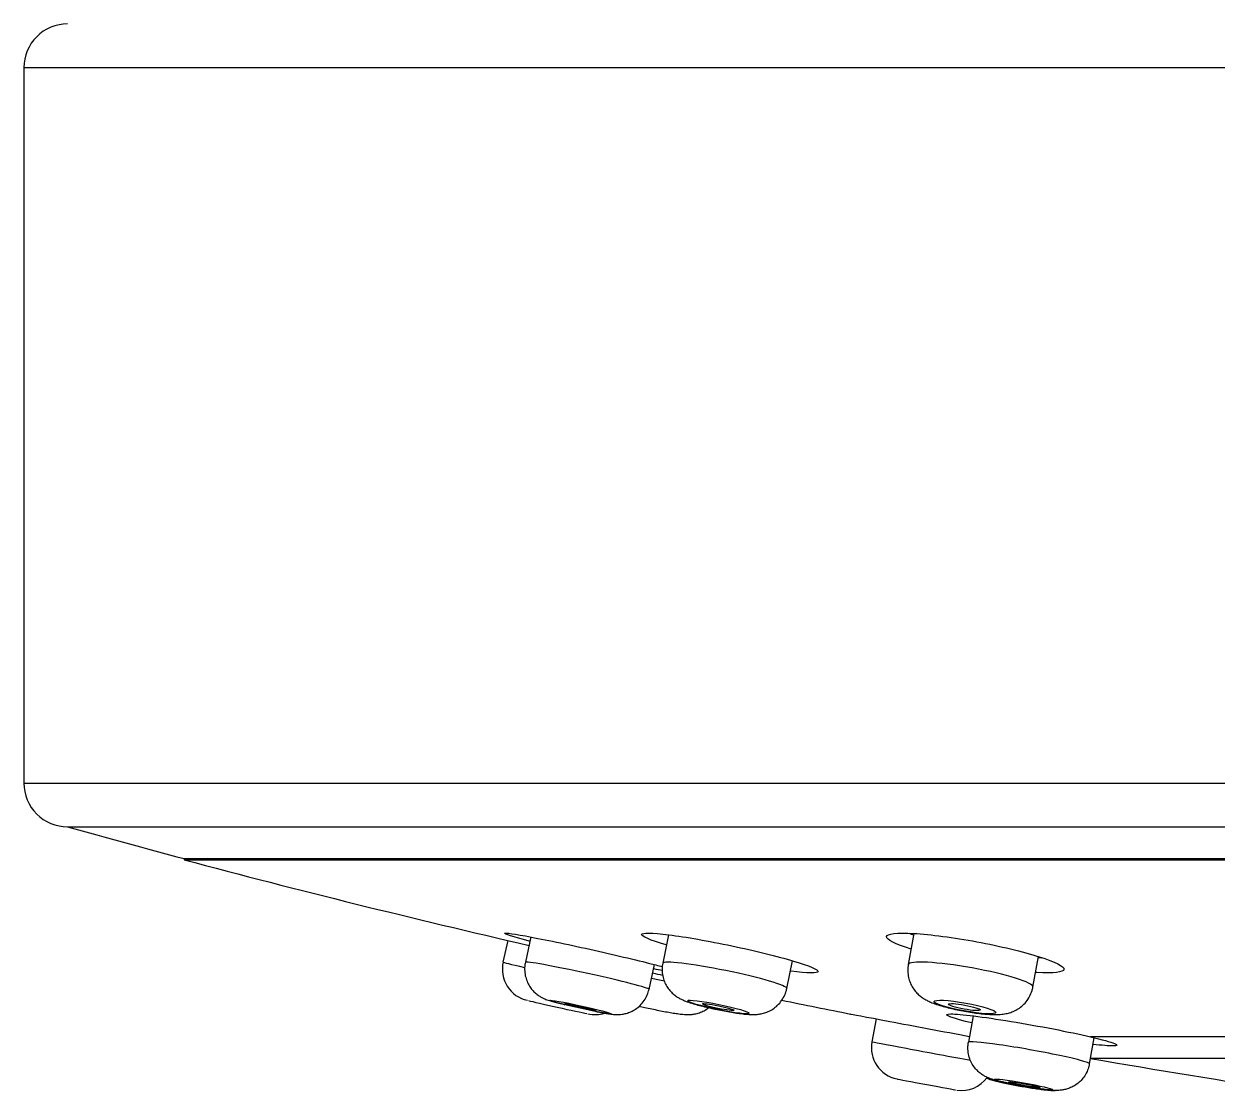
# Model space of a CAD drawing. Header units: metres. Extents: x -58 to 722, y -1100 to 345.
# Drawn here: x 209.82113 to 209.86235, y -481.28651 to -481.24964 of the extents above; entities that cross this region are included whole.
import ezdxf

# ---------------------------------------------------------------- set-up
doc = ezdxf.new("R2010")
doc.units = ezdxf.units.M
doc.header["$MEASUREMENT"] = 0
doc.layers.add('A-MOBILIARIO SANITARIO', color=124, linetype='Continuous')

msp = doc.modelspace()

# ---------------------------------------------------------------- linework, layer by layer
at = {"layer": 'A-MOBILIARIO SANITARIO', "lineweight": -2}
for p, q in [((209.8211264066929, -481.2511481481329), (210.0186771376127, -481.2511481481329)), ((209.8211264066929, -481.2511481481329), (209.8211264066929, -481.2758665631233)), ((209.8211264066929, -481.2758665631233), (210.0186771376127, -481.2758665631233)), ((209.8226369764978, -481.2773771329283), (210.0171665678076, -481.2773771329283)), ((209.8266607234886, -481.2784757291501), (210.0131428208169, -481.2784757291501)), ((209.8266607234886, -481.2784757291501), (209.8266607234886, -481.2785159651732)), ((209.8266607234886, -481.2785159651732), (210.0131428208169, -481.2785159651732)), ((209.8434009424067, -481.2811067508234), (209.8432002684188, -481.2820869448757)), ((209.8518759030949, -481.2810645277731), (209.851682384405, -481.2821373486921)), ((209.837845056775, -481.2813017372754), (209.837678607881, -481.2820517890215)), ((209.8386446251928, -481.2811835676752), (209.838453265924, -481.2820581182939)), ((209.8559862502888, -481.2829136930689), (209.8561766713513, -481.2818580446489)), ((209.8427255149132, -481.282992923467), (209.8429125901675, -481.2821379516619)), ((209.8474847259678, -481.2829640968852), (209.8476810731249, -481.2820050372804)), ((209.8505738184647, -481.2840108089317), (209.8504254915351, -481.2848030870909)), ((209.8539206143257, -481.2839084247474), (209.8537579196311, -481.2848212535009)), ((209.8579402547576, -481.2855666767069), (209.8581013622106, -481.2846627534668)), ((209.8633915522423, -481.2846323664139), (209.8579740052213, -481.2846323664139)), ((209.8579755852447, -481.2853684484576), (209.8633730063733, -481.2853684484576))]:
    msp.add_line(p, q, dxfattribs=at)
for centre, radius, start, end in [((209.8226369764978, -481.2511481481329), 0.001510569804972627, 90, 180.0000000000032), ((209.8226369764978, -481.2758665631233), 0.001510569804972507, 180, 270.0000000000228), ((209.919862742127, -480.9291935623555), 0.3615033171618732, 254.3982954634068, 255.0593778662032), ((209.9198263128267, -480.9283185880906), 0.3623782967456347, 255.1022503494283, 257.0442285204044), ((209.8387514189009, -481.282301121598), 0.001094440537722636, 166.9099192520814, 257.8674440582538), ((209.9198263128267, -480.9283185880906), 0.3623782967456347, 257.7357084667431, 257.7909143255939), ((209.9198263128267, -480.9283185880906), 0.3623782967456347, 258.4572349382512, 258.8399342967246), ((209.8408678480597, -481.2827586914576), 0.001106681330610717, 256.5447718090248, 287.1191056903436), ((209.8515095900068, -481.2850060477651), 0.001102933602580859, 169.3960600629505, 258.6598199347013), ((209.9198263128267, -480.9283185880906), 0.3623782967456346, 260.172334494787, 261.2803799064636), ((209.8535198824751, -481.285394148327), 0.001091211423816314, 261.2454751990495, 324.187737529677)]:
    msp.add_arc(centre, radius, start, end, dxfattribs=at)
for centre, major_axis, ratio, start_param, end_param in [((209.8540887518413, -481.2812277022475), (-0.003066189363760957, 0.0005530885336648141), 0.1266448487527415, 0.6998096435827871, 0.7837830058510086), ((209.8453424971933, -481.2825255208805), (-0.002142228774501347, 0.0004385760047186492), 0.08428616464687687, 3.141592653589793, 6.282995980333405), ((209.8538343173469, -481.2825255208805), (-0.002151932941885309, 0.0003881721883975399), 0.12664484875274, 3.141592653589793, 6.282923214605905), ((209.8540887518413, -481.2812277022475), (-0.003066189363760957, 0.0005530885336648141), 0.1266448487527415, -3.94340558488604, -3.884874556908552), ((209.8398133376438, -481.2825255208805), (-0.002134729762758294, 0.0004737318589776538), 0.01077461063583842, 0, 0.860395448537225), ((209.8405893904186, -481.2825255208805), (-0.002136124494577819, 0.0004674025865153134), 0.03770102029724334, 3.141592653589793, 6.283122368292491), ((209.8430532533953, -481.2825255208805), (-0.002138294226943663, 0.0004573738440661584), 0.05870995760079468, 1.469621700357622, 1.676815687635402), ((209.8395744079188, -481.2836021856336), (0.001058002507938039, -0.0002347882638975788), 0.01077461063584645, 3.437617750386039, 5.953161867982143), ((209.8525133397325, -481.2851939651039), (-0.002087848197436063, 0.0003908780129494055), 0.0005681176361330501, 0, 2.255900005000046), ((209.8558490871944, -481.2851939651039), (-0.002091167563227156, 0.000372711603053714), 0.056324552602249, 3.141459380991102, 6.283185307179565), ((209.8523103817159, -481.2862780514814), (0.001003761645028669, -0.0001879199636091592), 0.0005681176357639112, 3.18165827836247, 6.260969469869823)]:
    msp.add_ellipse(centre, major_axis=major_axis, ratio=ratio, start_param=start_param, end_param=end_param, dxfattribs=at)
for centre, major_axis, ratio in [((209.8403538068223, -481.2836021856336), (0.001058693756914242, -0.0002316513862208811), 0.03770102029724473), ((209.8403580545317, -481.2836051194343), (-0.0005431478963435367, 0.0001188454756526234), 0.03770102029724137), ((209.8451220728709, -481.2836021856336), (0.001061719125080704, -0.0002173645212657856), 0.08428616464687841), ((209.8451146654505, -481.2836051194343), (-0.0005447000188006099, 0.0001115158011409657), 0.08428616464687655), ((209.8536401052944, -481.2836021856336), (0.00106652864880066, -0.0001923836712267264), 0.126644848752742), ((209.8536214141832, -481.2836051194343), (-0.0005471674770942455, 9.86997284485802e-05), 0.1266448487527403), ((209.8556558690235, -481.2862780514814), (0.001005357475640787, -0.0001791862129928281), 0.05632455260225038), ((209.8556868266218, -481.2862842391227), (0.0005447493763798354, -9.709141290414465e-05), 0.056324552602251)]:
    msp.add_ellipse(centre, major_axis=major_axis, ratio=ratio, dxfattribs=at)
for points, knots in [([(209.8386084755438, -481.2813304912818), (209.8385994377791, -481.281328143843), (209.8385904574387, -481.2813258070089), (209.8380247400075, -481.2811783215375), (209.8377152939262, -481.2810805781082), (209.8377441936256, -481.2810299268601), (209.8380821921688, -481.2810772471149), (209.8386610512519, -481.2811865350021)], [0.7479970161025696, 0.7479970161025696, 0.7479970161025696, 0.7479970161025696, 0.75, 0.75, 0.875, 0.875, 1, 1, 1, 1]), ([(209.8433260511161, -481.2814600106972), (209.8433240194162, -481.2814594067559), (209.8433219907204, -481.2814588031704), (209.8427625941595, -481.2812922206258), (209.8424536812582, -481.2811594399258), (209.8424855314316, -481.2810298748225), (209.8428259309094, -481.2810337438181), (209.8434074810191, -481.2811074532962)], [0.749545706180918, 0.749545706180918, 0.749545706180918, 0.749545706180918, 0.75, 0.75, 0.875, 0.875, 1, 1, 1, 1]), ([(209.8434074810191, -481.2811074532962), (209.8439890311289, -481.2811811627743), (209.8447865836466, -481.2813214402826), (209.8463777384653, -481.2816565126279), (209.8471670557101, -481.2818509348895), (209.8482690460106, -481.2821791821323), (209.8485836881408, -481.282312907374), (209.8485510319153, -481.2824437847414), (209.8482045503918, -481.2824383277474), (209.8476251617934, -481.2823649309796), (209.8476200249933, -481.2823642771443), (209.8476148702006, -481.2823636179307)], [0, 0, 0, 0, 0.125, 0.125, 0.25, 0.25, 0.375, 0.375, 0.5, 0.5, 0.5011141624593428, 0.5011141624593428, 0.5011141624593428, 0.5011141624593428]), ([(209.8517778881362, -481.2816040124894), (209.8512267640465, -481.2814278159576), (209.8509202790092, -481.2812687368713), (209.8509469586189, -481.2810669909349), (209.8512864046407, -481.2810265901884), (209.8518688783975, -481.2810603406377)], [0.7512737726493843, 0.7512737726493843, 0.7512737726493843, 0.7512737726493843, 0.8750000000000011, 0.8750000000000011, 1, 1, 1, 1]), ([(209.8518688783975, -481.2810603406377), (209.8524513521542, -481.281094091087), (209.8532516603772, -481.2812004032085), (209.8548504055188, -481.2814970674697), (209.8556445585516, -481.281687432339), (209.8567554645734, -481.2820402177811), (209.8570741771486, -481.2822022176487), (209.8570466084133, -481.2824071171941), (209.8567010402893, -481.2824459094861), (209.8561118243046, -481.2824118232822), (209.8560976514491, -481.282410967764), (209.8560833448277, -481.2824100691476)], [0, 0, 0, 0, 0.1250000000000004, 0.1250000000000004, 0.2500000000000008, 0.2500000000000008, 0.3750000000000012, 0.3750000000000012, 0.5000000000000016, 0.5000000000000016, 0.5030502702717902, 0.5030502702717902, 0.5030502702717902, 0.5030502702717902]), ([(209.8386610512519, -481.2811865350021), (209.839239910335, -481.2812958228894), (209.8400345981806, -481.281462316464), (209.8416212018661, -481.281817882193), (209.8424088544826, -481.2820062209971), (209.8430405034218, -481.282170910712), (209.8431166022005, -481.2821911164096), (209.8431872737397, -481.2822102584972)], [0, 0, 0, 0, 0.125, 0.125, 0.25, 0.25, 0.2684451455609405, 0.2684451455609405, 0.2684451455609405, 0.2684451455609405]), ([(209.8384583950341, -481.2820587141504), (209.8384507753414, -481.2820858635308), (209.8384252967148, -481.2821785766301), (209.8384235477614, -481.2823586491382), (209.8384553788936, -481.2825676733598), (209.8385222203613, -481.2827544335838), (209.8386123214691, -481.2829140709994), (209.8387179225908, -481.2830465621532), (209.8388305102096, -481.2831518745076), (209.8389411207688, -481.2832310738002), (209.8390418002805, -481.2832874022232), (209.8391288309379, -481.2833266765631), (209.8392066245786, -481.2833560976176), (209.8393018915517, -481.2833874052246), (209.8394258622862, -481.2834230884415), (209.8396041483672, -481.2834699648354), (209.8397405637763, -481.2835036174551), (209.8398155070957, -481.2835216521128)], [0, 0, 0, 0, 0.02496111444104322, 0.09946867686598075, 0.1680779619694296, 0.2318088129152455, 0.291136814692968, 0.3461477910829147, 0.3966277292188845, 0.4419239578439955, 0.4810304279137422, 0.5157974983750863, 0.5534551462469625, 0.6016319151589498, 0.6881065842286709, 0.7681977460882883, 0.851864262486735, 0.851864262486735, 0.851864262486735, 0.851864262486735]), ([(209.8432043391203, -481.282086698844), (209.8431993179291, -481.2821043333451), (209.8431752615527, -481.2821899280748), (209.8431731781864, -481.2823635403344), (209.8432030033349, -481.2825756116312), (209.8432695297872, -481.2827659727009), (209.8433602146883, -481.2829292418718), (209.8434675025752, -481.2830654635183), (209.8435829071855, -481.2831746547653), (209.8436989781502, -481.2832590305332), (209.8438116179199, -481.2833236128849), (209.8439256794095, -481.2833766250946), (209.8440672865029, -481.2834311842441), (209.8442416365658, -481.2834869849817), (209.8444638605736, -481.2835487256205), (209.8446987788441, -481.2836072496379), (209.8449498320085, -481.2836640897762), (209.8452024843567, -481.2837163130771), (209.8454512381959, -481.2837629654675), (209.8456897413227, -481.2838027347212), (209.845914031323, -481.2838346049423), (209.846131742608, -481.2838577208958), (209.8463093786442, -481.2838670168724), (209.8464865194614, -481.283857399695), (209.8466400300707, -481.2838315874207), (209.8468002365909, -481.283782556124), (209.8469686485424, -481.2837006289827), (209.8471327843865, -481.2835819614517), (209.8472798253759, -481.2834263353217), (209.8473969251884, -481.2832412376827), (209.8474594387169, -481.2830762703773), (209.8474795106225, -481.2829877713797), (209.8474847259678, -481.2829640968852)], [0, 0, 0, 0, 0.008015012068178343, 0.04530020534225124, 0.07967671321894775, 0.1116864677201028, 0.1416426822335168, 0.1696725464714718, 0.195802848040452, 0.2200850992472592, 0.2434282225467212, 0.2685830756653763, 0.3001422763881372, 0.3491645367734608, 0.3906638481520187, 0.4341017136212789, 0.4755120598541448, 0.5162489868441087, 0.5569395974283011, 0.5979489378099824, 0.6399446238001735, 0.6844622851818282, 0.7378079329552443, 0.7675370386431506, 0.792748634695829, 0.820653792543283, 0.8511951653855163, 0.8838542141401364, 0.918208882015416, 0.953580571126383, 0.9894035183666986, 1, 1, 1, 1]), ([(209.8516863635072, -481.2821368061691), (209.8516819115528, -481.2821538869391), (209.8516598009714, -481.2822398584366), (209.8516614625564, -481.2824140305267), (209.8516958973986, -481.2826272344485), (209.8517671303589, -481.2828184791079), (209.851862641941, -481.2829826031092), (209.8519752862812, -481.2831200141276), (209.8520976040126, -481.2832315397347), (209.8522246974206, -481.2833207111959), (209.8523577282843, -481.2833941545932), (209.8525172460743, -481.2834646593523), (209.8527067171013, -481.2835313430012), (209.8529337703288, -481.2835972596793), (209.8531753635546, -481.2836573230621), (209.8534302200885, -481.2837122563868), (209.853694647317, -481.2837614009563), (209.853955796971, -481.2838025037567), (209.8542091720536, -481.2838346812557), (209.8544535827113, -481.28385689916), (209.8546852369643, -481.2838663835952), (209.854892535622, -481.2838594037715), (209.8550892192578, -481.2838292655243), (209.8552678147274, -481.2837761372902), (209.8554387383295, -481.2836962610434), (209.8556057252852, -481.283580613114), (209.8557565827739, -481.2834283854043), (209.8558786058985, -481.283245895332), (209.8559535626919, -481.2830646287779), (209.8559768950224, -481.282958392072), (209.8559862502888, -481.2829136930689)], [0, 0, 0, 0, 0.007801717109460747, 0.04572230384305448, 0.08080142295320965, 0.1136140915320803, 0.1445564380246674, 0.1738711741944151, 0.201845233954229, 0.2291949338785883, 0.2578430850657453, 0.2914102749716682, 0.3401262224943019, 0.3848778264429725, 0.4267668139069757, 0.4705467453442335, 0.5132622532364287, 0.5558487410440737, 0.5988726800120521, 0.6432851162619295, 0.6913031996516812, 0.7407131520460734, 0.7777905653881286, 0.807682246551957, 0.8393357139512687, 0.872771946407548, 0.9076329253670159, 0.9434532570250399, 0.9798187111320744, 1, 1, 1, 1]), ([(209.8408994019346, -481.2837583125281), (209.8409205673181, -481.283762461871), (209.8410118306259, -481.2837801979795), (209.8411624298692, -481.2838082370585), (209.8413368424963, -481.2838373685355), (209.8414577993864, -481.2838542045748), (209.8415740922032, -481.2838633350314), (209.8416790168542, -481.2838642253441), (209.8418021935016, -481.2838538632041), (209.8419449813336, -481.2838246154296), (209.8421038541539, -481.283767636691), (209.8422680437237, -481.2836770243388), (209.8424265134544, -481.2835483095075), (209.8425642148887, -481.2833842659824), (209.8426703508929, -481.2831919506027), (209.8427062496762, -481.2830649102648), (209.8427255149132, -481.282992923467)], [0.2113879817608911, 0.2113879817608911, 0.2113879817608911, 0.2113879817608911, 0.2336767676349627, 0.3090529472724945, 0.3871178948796419, 0.4746121163764413, 0.5160399950214569, 0.5514945212285407, 0.58907743690659, 0.6350317875803694, 0.6862754041365002, 0.7432130547548926, 0.8055284218338504, 0.8710683326617109, 0.9382940359841364, 1, 1, 1, 1]), ([(209.8423871231273, -481.2835709025274), (209.8424488384866, -481.2835856437204), (209.8425907723057, -481.2836186741978), (209.8428194885026, -481.2836689944087), (209.8430634945917, -481.2837194193593), (209.8432984813431, -481.2837646961194), (209.8435176245099, -481.2838033807262), (209.8437185906513, -481.2838345604623), (209.8438746591611, -481.2838537202273), (209.8440107467058, -481.2838637419724), (209.8441369217985, -481.2838644135658), (209.8442803632391, -481.283849627967), (209.8444283559368, -481.2838163649279), (209.8445917793085, -481.2837535239857), (209.8447105897671, -481.283683626459), (209.8447737605299, -481.2836367394366), (209.8447850343606, -481.2836280309353)], [0.4299814375158148, 0.4299814375158148, 0.4299814375158148, 0.4299814375158148, 0.4621536327922792, 0.5016797480604431, 0.5410433237034268, 0.580536038809705, 0.6205052129793888, 0.6616747740110435, 0.7062009001852501, 0.7349276755982328, 0.7643216949827221, 0.7855503916806762, 0.8107980549749535, 0.8389846839458408, 0.8697020417280737, 0.8764930686984876, 0.8764930686984876, 0.8764930686984876, 0.8764930686984876]), ([(209.8496757314181, -481.2838420202757), (209.8496757315348, -481.283842019843), (209.8496757325545, -481.2838420195808), (209.8496772001432, -481.2838419495893), (209.8502053346975, -481.2839413072983), (209.8518555871968, -481.2842524399525), (209.8529113272958, -481.2844516872285), (209.8537960784616, -481.2846188184902)], [0.4996719600313898, 0.4996719600313898, 0.4996719600313898, 0.4996719600313898, 0.5, 0.5, 0.75, 0.75, 0.9933882495294496, 0.9933882495294496, 0.9933882495294496, 0.9933882495294496]), ([(209.8538777735478, -481.2841515967491), (209.8538017548143, -481.2841335986209), (209.8537299307818, -481.2841160971274), (209.8530420931685, -481.2839428541736), (209.8528417743156, -481.2838420180578), (209.8534629229705, -481.283842020843), (209.8542770748422, -481.2839426906413), (209.8561868784134, -481.2842557423388), (209.8572596663145, -481.2844643135516), (209.8579740052213, -481.2846323664139)], [0.2230004420324008, 0.2230004420324008, 0.2230004420324008, 0.2230004420324008, 0.25, 0.25, 0.5, 0.5, 0.75, 0.75, 1, 1, 1, 1]), ([(209.8579345857469, -481.2855666965507), (209.857923647055, -481.2856281376926), (209.8579008218774, -481.28574835029), (209.8578118287354, -481.2859338641537), (209.8576917038014, -481.2861010619483), (209.8575527596853, -481.2862346290005), (209.8574055367226, -481.2863352804526), (209.8572574082842, -481.2864061324952), (209.8571162474295, -481.2864508481319), (209.8569886286846, -481.2864747226017), (209.8568766843146, -481.2864843727253), (209.8567750051648, -481.2864854757462), (209.8566543348398, -481.2864800870282), (209.8565060509879, -481.2864663996879), (209.8563062283976, -481.2864417965677), (209.8560864395347, -481.2864101095749), (209.8558484287176, -481.2863719839409), (209.8556075650966, -481.2863301246071), (209.8553702370473, -481.2862857836453), (209.8551443139996, -481.2862404021724), (209.854936441885, -481.2861951798976), (209.8547468492015, -481.2861494236648), (209.854605663153, -481.2861101052575), (209.854481593244, -481.2860673350226), (209.8543712256333, -481.2860197339477), (209.8542515516543, -481.28595305127), (209.8541257908454, -481.2858606719087), (209.8539996909248, -481.2857351164546), (209.8538862852791, -481.2855764489533), (209.8537976598341, -481.2853867884238), (209.8537450934948, -481.2851764448604), (209.8537358198708, -481.2849791854281), (209.8537508171705, -481.2848694452891), (209.8537579196311, -481.2848212535009)], [0, 0, 0, 0, 0.02775989259337858, 0.06399560134088712, 0.09750189769001621, 0.1287165127764888, 0.1578012475046531, 0.1847629452437535, 0.2094517333854033, 0.2315884002740081, 0.251767930184146, 0.2731028003734904, 0.2994332416140345, 0.3441981436928407, 0.3843730942997866, 0.4265795397570696, 0.4667050611503424, 0.5061511730150056, 0.5454676123228359, 0.5849544917668705, 0.6250280782327559, 0.6666102951721973, 0.7129469055018373, 0.73921976649539, 0.7622185673552947, 0.7846524993183571, 0.8110717805701326, 0.8402174632087855, 0.8721560402303367, 0.9063988622007104, 0.9420155707626013, 0.9783315605512454, 1, 1, 1, 1]), ([(209.8579740052213, -481.2846323664139), (209.8583813344645, -481.2847250977378), (209.8586690562179, -481.2848046154995), (209.8589387406146, -481.2849153613458), (209.8589167556401, -481.28494600066), (209.8586043358862, -481.2849460658544), (209.8583726807925, -481.2849274614293), (209.8580676961416, -481.2848921470101)], [0, 0, 0, 0, 0.25, 0.25, 0.5, 0.5, 0.6973627454969125, 0.6973627454969125, 0.6973627454969125, 0.6973627454969125]), ([(209.8543856053261, -481.2860581806677), (209.8544177327679, -481.2860712426191), (209.8544873341368, -481.2860964505604), (209.8546063018775, -481.2861326586195), (209.8547597267736, -481.2861723736332), (209.8549606511492, -481.2862184281291), (209.855180895367, -481.2862644750383), (209.8554188638296, -481.2863104639064), (209.8556597925703, -481.2863537266867), (209.8558965814227, -481.286393092273), (209.8561214931059, -481.2864272037263), (209.8563286176457, -481.2864550201102), (209.8565215772148, -481.2864758555697), (209.8566492922349, -481.2864847407808), (209.8567364342725, -481.2864848713796), (209.8567529436282, -481.2864846152439)], [0.2578065420030859, 0.2578065420030859, 0.2578065420030859, 0.2578065420030859, 0.2799491508915396, 0.3095042038324486, 0.3538735382208287, 0.3935456359232541, 0.4351255514297159, 0.4750868956241767, 0.5145135866879568, 0.5538933998214218, 0.5935070223133787, 0.6338568236374574, 0.6761132925721827, 0.7251625252043451, 0.7361480975884543, 0.7361480975884543, 0.7361480975884543, 0.7361480975884543])]:
    msp.add_open_spline(points, degree=3, knots=knots, dxfattribs=at)
msp.add_open_spline([(209.8431868741869, -481.282342761565), (209.8430957946665, -481.2823267361713), (209.8429957763879, -481.2823084678166), (209.8428875179644, -481.2822880613494)], degree=3, dxfattribs=at)

doc.saveas('drawing.dxf')
